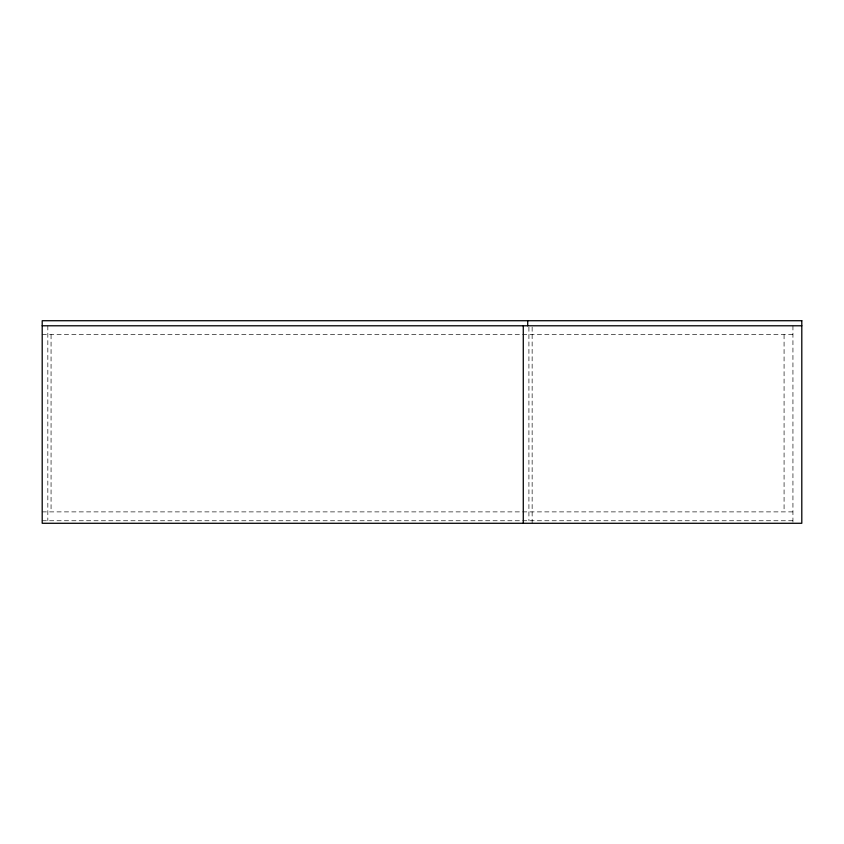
<?xml version="1.0" encoding="UTF-8"?>
<svg xmlns="http://www.w3.org/2000/svg" width="844" height="844" viewBox="0 0 844 844"><rect width="100%" height="100%" fill="white"/><g stroke="black" fill="none" stroke-linecap="round" stroke-linejoin="round"><path stroke-width="0.63" stroke-dasharray="4.22 3.17" d="M42.2 334.646L792.938 334.646M42.2 511.886L792.938 511.886M42.2 520.748L792.938 520.748M792.938 325.784L792.938 523.28M784.076 334.646L784.076 511.886M532.142 327.103L532.142 523.28M528.914 327.103L528.914 520.642M51.062 334.646L51.062 511.886M47.834 325.784L47.834 520.642"/><path stroke-width="1.27" d="M42.2 325.784L801.8 325.784M527.711 320.72L527.711 325.784M523.28 325.784L523.28 523.28M801.8 320.72L42.2 320.72L42.2 523.28L801.8 523.28L801.8 320.72"/></g></svg>
